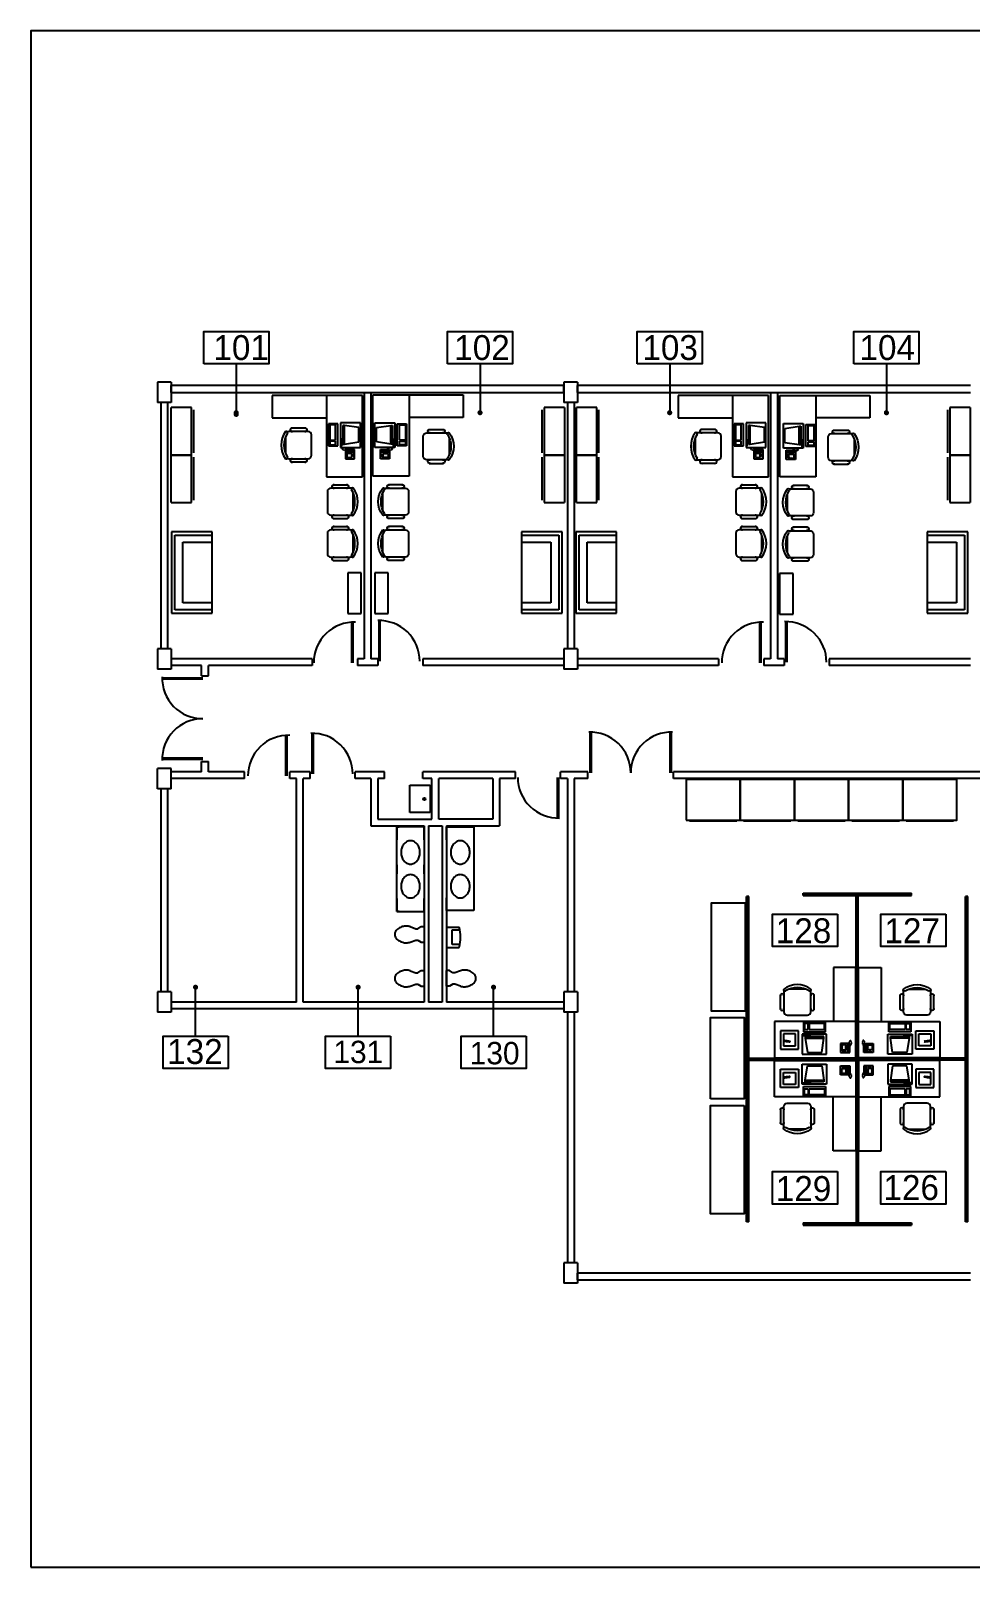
# Model space of a CAD drawing. Extents: x 346 to 2433, y 132 to 1493.
# Drawn here: x 346 to 1178, y 132 to 1493 of the extents above; entities that cross this region are included whole.
import ezdxf

# ---------------------------------------------------------------- set-up
doc = ezdxf.new("R2010")
doc.units = 0
doc.header["$MEASUREMENT"] = 0
doc.layers.get('0').update_dxf_attribs({"color": 1, "linetype": 'CONTINUOUS'})
for name, color, linetype in [('1-FURN', 7, 'CONTINUOUS'), ('1-PART', 5, 'CONTINUOUS'), ('1-WALL', 7, 'CONTINUOUS'), ('BORDER', 3, 'CONTINUOUS'), ('CHAIRS', 4, 'CONTINUOUS'), ('CPU', 6, 'CONTINUOUS'), ('DOOR', 1, 'CONTINUOUS'), ('FIXTURES', 4, 'CONTINUOUS'), ('FURNITURE', 3, 'CONTINUOUS')]:
    doc.layers.add(name, color=color, linetype=linetype)

# ---------------------------------------------------------------- blocks, each defined once
blk = doc.blocks.new('RECTANG')
for p, q in [((1, 1), (0, 1)), ((0, 1), (0, 0)), ((1, 0), (1, 1)), ((0, 0), (1, 0))]:
    blk.add_line(p, q)
blk = doc.blocks.new('IBMAT', base_point=(61, 306))
for p, q in [((75, 307), (75, 306)), ((81, 307), (75, 307)), ((81, 306), (81, 307))]:
    blk.add_line(p, q)
at = {"xscale": 21, "yscale": 17, "zscale": 21}
blk.add_blockref('RECTANG', (61, 306), dxfattribs=at)
blk = doc.blocks.new('KEYBOARD', base_point=(60, 294))
for p, xscale, yscale, zscale in [((60, 294), 19, 8, 19), ((61, 295), 13, 5, 13), ((75, 295), 3, 5, 3)]:
    blk.add_blockref('RECTANG', p, dxfattribs=dict(xscale=xscale, yscale=yscale, zscale=zscale))
blk = doc.blocks.new('FNCOMP')
for p, q in [((-6.635138, 16.23107), (-8.5, 3.5)), ((6.079706, 16.23107), (-6.635138, 16.23107)), ((8, 3.5), (6.079706, 16.23107)), ((-8.5, 3.5), (-8.5, 2.038161)), ((8, 3.5), (-8.5, 3.5)), ((-8.5, 2.038161), (8, 2.038161)), ((8, 2.038161), (8, 3.5))]:
    blk.add_line(p, q)
at = {"xscale": 1.033846, "yscale": 1.033846, "zscale": 1.033846}
for name, p in [('IBMAT', (-10.855385, 0)), ('KEYBOARD', (-10.047692, -10.5))]:
    blk.add_blockref(name, p, dxfattribs=at)
blk = doc.blocks.new('CHAIR7')
for p, q in [((5.125, 15.041986), (17.875, 15.041986)), ((0, 9), (0, -9)), ((20, 12), (3, 12)), ((23, -7.440115), (23, 7.440115)), ((3, -12), (20, -12)), ((5.125, -15), (17.875, -15))]:
    blk.add_line(p, q)
for centre, radius, start, end in [((5.5625, 13.541986), 1.5625, 73.739795, 286.260205), ((17.4375, 13.541986), 1.5625, 253.739795, 106.260205), ((3, 9), 3, 90, 180), ((20, 9), 3, 62.415559, 90), ((22.344677, 11.120498), 1.096801, 53.309935, 212.027413), ((4.823592, 0), 19.640192, 327.575753, 32.424247), ((7, 0), 20, 323.130102, 36.869898), ((3, -9), 3, 180, 270), ((5.5625, -13.5), 1.5625, 73.739795, 286.260205), ((17.4375, -13.5), 1.5625, 253.739795, 106.260205), ((20, -9), 3, 270, 297.584441), ((22.344677, -11.120498), 1.096801, 147.972587, 306.690065)]:
    blk.add_arc(centre, radius, start, end)
blk = doc.blocks.new('DIGITIZE')
for p, q in [((0, 16), (0, 0)), ((16, 16), (0, 16)), ((16, 0), (16, 16)), ((0, 0), (16, 0)), ((2.666667, 13.333333), (2.666667, 2.666667)), ((13.333333, 13.333333), (2.666667, 13.333333)), ((2.666667, 2.666667), (13.333333, 2.666667)), ((13.333333, 2.666667), (13.333333, 13.333333))]:
    blk.add_line(p, q)
for points in [[(9.161793, 9.256161, 2.5, 1.75, 0), (7.182818, 9.545396, 1.75, 1.75, 0)], [(12.625, 8.75, 2.5, 2.5, 0), (9.161793, 9.256161, 2.5, 2.5, 0)]]:
    blk.add_lwpolyline(points, format="xyseb")
blk.add_circle((7.924934, 9.436933), 0.5)
blk = doc.blocks.new('PNL48X60')
for p, q in [((48, 0), (0, 0)), ((0, -2), (0, 0)), ((48, -2), (48, 0)), ((48, -0.25), (0, -0.25)), ((48, -1.75), (0, -1.75)), ((48, -2), (0, -2))]:
    blk.add_line(p, q)
blk = doc.blocks.new('RMTAG')
blk.add_lwpolyline([(-48, -24), (-48, 24), (48, 24), (48, -24)], close=True)
blk.add_lwpolyline([(0, -24), (0, -96)])
blk.add_lwpolyline([(-1.894665, -96, 3.789328, 3.789328, 1), (1.894665, -96, 3.789328, 3.789328, 1)], format="xyseb", close=True)
blk = doc.blocks.new('RMTAG2')
blk.add_lwpolyline([(28.8, 14.4), (28.8, -14.4), (-28.8, -14.4), (-28.8, 14.4)], close=True)
blk = doc.blocks.new('DOOR')
at = {"layer": 'DOOR'}
for p, q in [((-36, 0), (-36, 36)), ((-34.875, 0), (-34.875, 35.929619)), ((34.875, 0), (34.875, 35.929619)), ((36, 0), (36, 36))]:
    blk.add_line(p, q, dxfattribs=at)
for centre, start, end in [((-36, 0), 0, 91.706985), ((36, 0), 88.293015, 180)]:
    blk.add_arc(centre, 36, start, end, dxfattribs=at)
blk = doc.blocks.new('DOOR2')
for p, q in [((-36, 0), (-36, 36)), ((-34.875, 0), (-34.875, 35.929619))]:
    blk.add_line(p, q)
blk.add_arc((-36, 0), 36, 0, 91.706985)
blk = doc.blocks.new('DOOR3')
at = {"layer": 'DOOR'}
for p, q in [((33.75, 0), (33.75, 36)), ((34.875, 0), (34.875, 35.929619))]:
    blk.add_line(p, q, dxfattribs=at)
blk.add_arc((36, 0), 36, 88.293015, 180, dxfattribs=at)
blk = doc.blocks.new('FNCASE4')
at = {"xscale": 36, "yscale": 12, "zscale": 36}
blk.add_blockref('RECTANG', (0, 0), dxfattribs=at)
blk = doc.blocks.new('TABLE2')
blk.add_3dface([(15, 0), (15, -96), (-15, -96), (-15, 0)])
blk = doc.blocks.new('FNPHONE')
for p, q in [((-9.102528, 0.223208), (-9.702528, 0.023208)), ((-8.902528, 0.623208), (-9.502528, 0.423208)), ((-8.702528, 1.023208), (-9.302528, 0.823208)), ((-8.502528, 1.423208), (-9.102528, 1.223208)), ((-8.302528, 1.823208), (-8.902528, 1.623208)), ((-7.14169, 0.561087), (-7.502528, -0.576792)), ((-7.287295, 6.539472), (-7.287295, 1.539472)), ((-6.287295, 6.539472), (-6.287295, 1.539472)), ((-3.872666, 4.847341), (-3.872666, 4.847341)), ((-3.872666, 3.909841), (-3.872666, 3.909841)), ((-3.872666, 2.972341), (-3.872666, 2.972341)), ((-3.872666, 2.034841), (-3.872666, 2.034841)), ((-2.935166, 4.847341), (-2.935166, 4.847341)), ((-2.935166, 3.909841), (-2.935166, 3.909841)), ((-2.935166, 2.972341), (-2.935166, 2.972341)), ((-2.935166, 2.034841), (-2.935166, 2.034841)), ((-1.997666, 4.847341), (-1.997666, 4.847341)), ((-1.997666, 3.909841), (-1.997666, 3.909841)), ((-1.997666, 2.972341), (-1.997666, 2.972341)), ((-1.997666, 2.034841), (-1.997666, 2.034841)), ((-9.302528, -0.176792), (-9.902528, -0.376792)), ((-9.302528, -0.576792), (-9.902528, -0.776792)), ((-9.302528, -0.976792), (-9.902528, -1.176792)), ((-9.302528, -1.376792), (-9.902528, -1.576792)), ((-9.102528, -1.776792), (-9.702528, -1.976792)), ((-8.902528, -2.176792), (-9.502528, -2.376792)), ((-8.431886, -2.461597), (-9.031886, -2.661597)), ((-7.902528, -1.976792), (-8.502528, -2.176792)), ((-7.702528, -1.576792), (-8.302528, -1.776792)), ((-7.502528, -1.176792), (-8.102528, -1.376792)), ((-7.302528, -0.776792), (-7.902528, -0.976792))]:
    blk.add_line(p, q)
for centre, start, end in [((-6.787295, 6.539472), 298.491464, 241.508536), ((-6.787295, 1.539472), 118.491464, 61.508536)]:
    blk.add_arc(centre, 1.048157, start, end)
for p, xscale, yscale, zscale in [((-8.205282, 0), 8.205282, 8.104073, 8.205282), ((-4.810166, 1.253591), 3.75, 4.375, 3.75), ((-4.028916, 6.722341), 2.03125, 0.46875, 2.03125)]:
    blk.add_blockref('RECTANG', p, dxfattribs=dict(xscale=xscale, yscale=yscale, zscale=zscale))
blk = doc.blocks.new('DESK3')
for p, q in [((72, 0), (0, 0)), ((0, 0), (0, -80)), ((72, -32), (72, 0)), ((0, -32), (72, -32)), ((20, -80), (20, -32)), ((0, -80), (20, -80))]:
    blk.add_line(p, q)
blk = doc.blocks.new('FLATFILE')
blk.add_line((3, -0.5), (45, -0.5))
blk.add_3dface([(0, 0), (48, 0), (48, 36), (0, 36)])
blk = doc.blocks.new('TABLE1')
at = {"layer": 'FURNITURE'}
blk.add_3dface([(0, 30), (72, 30), (72, 0), (0, 0)], dxfattribs=at)
blk = doc.blocks.new('SOFA2')
for p, q in [((-36, 0), (-36, -36)), ((36, 0), (-36, 0)), ((36, -36), (36, 0)), ((-33, -36), (-33, -3)), ((-33, -3), (33, -3)), ((-27, -36), (-27, -10)), ((-27, -10), (27, -10)), ((27, -10), (27, -36)), ((33, -3), (33, -36)), ((-36, -36), (36, -36))]:
    blk.add_line(p, q)
blk = doc.blocks.new('FC42X18D')
for p, q in [((-21, 0), (-21, -18)), ((-21, 0), (21, 0)), ((21, -18), (21, 0)), ((-21, -18), (21, -18)), ((-19, -20), (19, -20))]:
    blk.add_line(p, q)
blk = doc.blocks.new('FNCASE3')
at = {"xscale": 36, "yscale": 12, "zscale": 36}
blk.add_blockref('RECTANG', (0, 0), dxfattribs=at)

msp = doc.modelspace()

# ---------------------------------------------------------------- linework, layer by layer
for points in [[(526.863201, 1152.96, 2.273597, 2.273597, 1), (529.136799, 1152.96, 2.273597, 2.273597, 1)], [(757.136799, 645.6, 2.273597, 2.273597, 1), (754.863201, 645.6, 2.273597, 2.273597, 1)]]:
    msp.add_lwpolyline(points, format="xyseb", close=True)
msp.add_lwpolyline([(756, 602.4), (756, 645.6)])
msp.add_lwpolyline([(784.8, 602.4), (784.8, 573.6), (727.2, 573.6), (727.2, 602.4)], close=True)
at = {"layer": '1-WALL'}
for p, q in [((458.384423, 1181.418448), (458.384423, 1163.418448)), ((470.384423, 1181.418448), (458.384423, 1181.418448)), ((470.384423, 1181.418448), (470.384423, 1163.418448)), ((470.384423, 1172.418448), (470.384423, 1178.418448)), ((818.384423, 1178.418448), (470.384423, 1178.418448)), ((470.384423, 1172.418448), (818.384423, 1172.418448)), ((641.384423, 1172.418448), (641.384423, 936.418448)), ((647.384423, 1172.418448), (647.384423, 936.418448)), ((830.384423, 1181.418448), (818.384423, 1181.418448)), ((818.384423, 1181.418448), (818.384423, 1163.418448)), ((818.384423, 1172.418448), (818.384423, 1178.418448)), ((830.384423, 1181.418448), (830.384423, 1163.418448)), ((830.384423, 1172.418448), (830.384423, 1178.418448)), ((1178.384423, 1178.418448), (830.384423, 1178.418448)), ((830.384423, 1172.418448), (1178.384423, 1172.418448)), ((1001.384423, 1172.418448), (1001.384423, 936.418448)), ((1007.384423, 1172.418448), (1007.384423, 936.418448)), ((470.384423, 1163.418448), (458.384423, 1163.418448)), ((461.384423, 945.418448), (461.384423, 1163.418448)), ((467.384423, 945.418448), (467.384423, 1163.418448)), ((830.384423, 1163.418448), (818.384423, 1163.418448)), ((821.384423, 1163.418448), (821.384423, 945.418448)), ((827.384423, 1163.418448), (827.384423, 945.418448)), ((470.384423, 945.418448), (458.384423, 945.418448)), ((458.384423, 945.418448), (458.384423, 927.418448)), ((470.384423, 945.418448), (470.384423, 927.418448)), ((818.384423, 945.418448), (818.384423, 927.418448)), ((830.384423, 945.418448), (818.384423, 945.418448)), ((830.384423, 945.418448), (830.384423, 927.418448)), ((470.384423, 927.418448), (458.384423, 927.418448)), ((595.384423, 936.418448), (470.384423, 936.418448)), ((497.384423, 930.418448), (470.384423, 930.418448)), ((497.384423, 921.418448), (497.384423, 930.418448)), ((503.384423, 921.418448), (503.384423, 930.418448)), ((595.384423, 930.418448), (503.384423, 930.418448)), ((595.384423, 936.418448), (595.384423, 930.418448)), ((635.384423, 936.418448), (635.384423, 930.418448)), ((641.384423, 936.418448), (635.384423, 936.418448)), ((653.384423, 930.418448), (635.384423, 930.418448)), ((653.384423, 936.418448), (647.384423, 936.418448)), ((653.384423, 936.418448), (653.384423, 930.418448)), ((818.384423, 936.418448), (693.384423, 936.418448)), ((693.384423, 936.418448), (693.384423, 930.418448)), ((818.384423, 930.418448), (693.384423, 930.418448)), ((818.384423, 936.418448), (818.384423, 930.418448)), ((830.384423, 927.418448), (818.384423, 927.418448)), ((830.384423, 936.418448), (830.384423, 930.418448)), ((955.384423, 936.418448), (830.384423, 936.418448)), ((955.384423, 930.418448), (830.384423, 930.418448)), ((955.384423, 936.418448), (955.384423, 930.418448)), ((995.384423, 936.418448), (995.384423, 930.418448)), ((1001.384423, 936.418448), (995.384423, 936.418448)), ((1013.384423, 930.418448), (995.384423, 930.418448)), ((1013.384423, 936.418448), (1007.384423, 936.418448)), ((1013.384423, 936.418448), (1013.384423, 930.418448)), ((1178.384423, 936.418448), (1053.384423, 936.418448)), ((1053.384423, 936.418448), (1053.384423, 930.418448)), ((1178.384423, 930.418448), (1053.384423, 930.418448)), ((497.384423, 921.418448), (503.384423, 921.418448)), ((497.384423, 845.418448), (503.384423, 845.418448)), ((497.384423, 836.418448), (497.384423, 845.418448)), ((503.384423, 836.418448), (503.384423, 845.418448)), ((458.384423, 821.418448), (458.384423, 839.418448)), ((470.384423, 839.418448), (458.384423, 839.418448)), ((470.384423, 821.418448), (470.384423, 839.418448)), ((497.384423, 836.418448), (470.384423, 836.418448)), ((535.384423, 830.418448), (470.384423, 830.418448)), ((535.384423, 836.418448), (503.384423, 836.418448)), ((535.384423, 830.418448), (535.384423, 836.418448)), ((575.384423, 830.418448), (575.384423, 836.418448)), ((593.384423, 836.418448), (575.384423, 836.418448)), ((581.384423, 830.418448), (575.384423, 830.418448)), ((581.384423, 632.418448), (581.384423, 830.418448)), ((593.384423, 830.418448), (587.384423, 830.418448)), ((587.384423, 632.418448), (587.384423, 830.418448)), ((593.384423, 830.418448), (593.384423, 836.418448)), ((659.384423, 836.418448), (633.384423, 836.418448)), ((633.384423, 830.418448), (633.384423, 836.418448)), ((647.384423, 830.418448), (633.384423, 830.418448)), ((647.384423, 830.418448), (647.384423, 788.418448)), ((659.384423, 830.418448), (653.384423, 830.418448)), ((653.384423, 830.418448), (653.384423, 794.418448)), ((659.384423, 830.418448), (659.384423, 836.418448)), ((693.384423, 830.418448), (693.384423, 836.418448)), ((775.384423, 836.418448), (693.384423, 836.418448)), ((701.384423, 830.418448), (693.384423, 830.418448)), ((701.384423, 794.418448), (701.384423, 830.418448)), ((707.384423, 794.418448), (707.384423, 830.418448)), ((755.384423, 830.418448), (707.384423, 830.418448)), ((755.384423, 830.418448), (755.384423, 794.418448)), ((775.384423, 830.418448), (761.384423, 830.418448)), ((761.384423, 830.418448), (761.384423, 788.418448)), ((775.384423, 830.418448), (775.384423, 836.418448)), ((839.384423, 836.418448), (815.384423, 836.418448)), ((815.384423, 830.418448), (815.384423, 836.418448)), ((821.384423, 830.418448), (815.384423, 830.418448)), ((821.384423, 830.418448), (821.384423, 641.418448)), ((839.384423, 830.418448), (827.384423, 830.418448)), ((827.384423, 830.418448), (827.384423, 641.418448)), ((839.384423, 830.418448), (839.384423, 836.418448)), ((915.384423, 830.418448), (915.384423, 836.418448)), ((1451.384423, 836.418448), (915.384423, 836.418448)), ((1445.384423, 830.418448), (915.384423, 830.418448)), ((470.384423, 821.418448), (458.384423, 821.418448)), ((461.384423, 641.418448), (461.384423, 821.418448)), ((467.384423, 641.418448), (467.384423, 821.418448)), ((653.384423, 794.418448), (701.384423, 794.418448)), ((755.384423, 794.418448), (707.384423, 794.418448)), ((647.384423, 788.418448), (694.384423, 788.418448)), ((694.384423, 788.418448), (694.384423, 632.418448)), ((698.384423, 788.418448), (698.384423, 632.418448)), ((698.384423, 788.418448), (710.384423, 788.418448)), ((710.384423, 788.418448), (710.384423, 632.418448)), ((714.384423, 788.418448), (714.384423, 632.418448)), ((714.384423, 788.418448), (761.384423, 788.418448)), ((458.384423, 641.418448), (458.384423, 623.418448)), ((470.384423, 641.418448), (458.384423, 641.418448)), ((470.384423, 641.418448), (470.384423, 623.418448)), ((830.384423, 641.418448), (818.384423, 641.418448)), ((818.384423, 641.418448), (818.384423, 623.418448)), ((830.384423, 641.418448), (830.384423, 623.418448)), ((581.384423, 632.418448), (470.384423, 632.418448)), ((818.384423, 626.418448), (470.384423, 626.418448)), ((694.384423, 632.418448), (587.384423, 632.418448)), ((710.384423, 632.418448), (698.384423, 632.418448)), ((818.384423, 632.418448), (714.384423, 632.418448)), ((470.384423, 623.418448), (458.384423, 623.418448)), ((830.384423, 623.418448), (818.384423, 623.418448)), ((821.384423, 623.418448), (821.384423, 401.418448)), ((827.384423, 623.418448), (827.384423, 401.418448)), ((818.384423, 401.418448), (818.384423, 383.418448)), ((830.384423, 401.418448), (818.384423, 401.418448)), ((830.384423, 401.418448), (830.384423, 383.418448)), ((830.384423, 383.418448), (818.384423, 383.418448)), ((830.384423, 386.418448), (830.384423, 392.418448)), ((1178.384423, 392.418448), (830.384423, 392.418448)), ((830.384423, 386.418448), (1178.384423, 386.418448))]:
    msp.add_line(p, q, dxfattribs=at)
at = {"layer": 'BORDER'}
msp.add_3dface([(345.950696, 131.90734), (2432.510696, 131.90734), (2432.510696, 1492.70734), (345.950696, 1492.70734)], dxfattribs=at)
at = {"layer": 'DOOR'}
for p, q in [((498.384423, 919.418448), (462.384423, 919.418448)), ((498.384423, 918.293448), (462.454804, 918.293448)), ((498.384423, 847.418448), (462.384423, 847.418448)), ((498.384423, 848.543448), (462.454804, 848.543448)), ((812.259423, 831.418448), (812.259423, 795.48883)), ((813.384423, 831.418448), (813.384423, 795.418448))]:
    msp.add_line(p, q, dxfattribs=at)
for centre, start, end in [((498.384423, 919.418448), 178.293015, 270), ((498.384423, 847.418448), 90, 181.706985), ((813.384423, 831.418448), 180, 271.706985)]:
    msp.add_arc(centre, 36, start, end, dxfattribs=at)
at = {"layer": 'FIXTURES'}
for p, q in [((681.716596, 824.418448), (699.716596, 824.418448)), ((681.716596, 800.418448), (681.716596, 824.418448)), ((699.716596, 824.418448), (699.716596, 800.418448)), ((699.716596, 800.418448), (681.716596, 800.418448)), ((682.065948, 699.259887), (687.197668, 697.459618)), ((687.197668, 697.459618), (688.794724, 697.459618)), ((688.794724, 697.459618), (691.884423, 699.418448)), ((691.884423, 699.418448), (694.384423, 699.418448)), ((694.384423, 699.418448), (694.384423, 685.418448)), ((714.384423, 698.918448), (725.384423, 698.918448)), ((714.384423, 698.918448), (714.384423, 680.918448)), ((719.384423, 696.418448), (725.384423, 696.418448)), ((719.384423, 683.418448), (719.384423, 696.418448)), ((682.065948, 685.577009), (687.197668, 687.377278)), ((687.197668, 687.377278), (688.794724, 687.377278)), ((688.794724, 687.377278), (691.884423, 685.418448)), ((691.884423, 685.418448), (694.384423, 685.418448)), ((714.384423, 680.918448), (725.384423, 680.918448)), ((725.384423, 683.418448), (719.384423, 683.418448)), ((682.065948, 660.259887), (687.197668, 658.459618)), ((687.197668, 658.459618), (688.794724, 658.459618)), ((688.794724, 658.459618), (691.884423, 660.418448)), ((691.884423, 660.418448), (694.384423, 660.418448)), ((694.384423, 660.418448), (694.384423, 646.418448)), ((714.384423, 646.418448), (714.384423, 660.418448)), ((716.884423, 660.418448), (714.384423, 660.418448)), ((719.974121, 658.459618), (716.884423, 660.418448)), ((721.571178, 658.459618), (719.974121, 658.459618)), ((726.702898, 660.259887), (721.571178, 658.459618)), ((682.065948, 646.577009), (687.197668, 648.377278)), ((687.197668, 648.377278), (688.794724, 648.377278)), ((688.794724, 648.377278), (691.884423, 646.418448)), ((691.884423, 646.418448), (694.384423, 646.418448)), ((716.884423, 646.418448), (714.384423, 646.418448)), ((719.974121, 648.377278), (716.884423, 646.418448)), ((721.571178, 648.377278), (719.974121, 648.377278)), ((726.702898, 646.577009), (721.571178, 648.377278))]:
    msp.add_line(p, q, dxfattribs=at)
msp.add_circle((694.716596, 812.418448), 1, dxfattribs=at)
for centre, radius, start, end in [((686.671037, 765.004671, 32), 12.682089, 161.400156, 180), ((686.671037, 765.004671, 32), 12.682089, 180, 198.599844), ((684.571672, 765.711179, 32), 10.46703, 140.907339, 161.400156), ((683.236446, 766.796004, 32), 8.746659, 117.013537, 140.907339), ((682.384423, 768.467217, 32), 6.870787, 90, 117.013537), ((682.384423, 768.467217, 32), 6.870787, 62.986463, 90), ((681.5324, 766.796004, 32), 8.746659, 39.092661, 62.986463), ((680.197173, 765.711179, 32), 10.46703, 18.599844, 39.092661), ((678.097808, 765.004671, 32), 12.682089, 0, 18.599844), ((678.097808, 765.004671, 32), 12.682089, 341.400156, 0), ((730.786889, 765.004671, 32), 12.682089, 161.400156, 180), ((730.786889, 765.004671, 32), 12.682089, 180, 198.599844), ((728.687524, 765.711179, 32), 10.46703, 140.907339, 161.400156), ((727.352297, 766.796004, 32), 8.746659, 117.013537, 140.907339), ((726.500275, 768.467217, 32), 6.870787, 90, 117.013537), ((726.500275, 768.467217, 32), 6.870787, 62.986463, 90), ((725.648252, 766.796004, 32), 8.746659, 39.092661, 62.986463), ((724.313025, 765.711179, 32), 10.46703, 18.599844, 39.092661), ((722.21366, 765.004671, 32), 12.682089, 0, 18.599844), ((722.21366, 765.004671, 32), 12.682089, 341.400156, 0), ((684.571672, 764.298163, 32), 10.46703, 198.599844, 219.092661), ((683.236446, 763.213338, 32), 8.746659, 219.092661, 242.986463), ((682.384423, 761.542125, 32), 6.870787, 242.986463, 270), ((682.384423, 761.542125, 32), 6.870787, 270, 297.013537), ((681.5324, 763.213338, 32), 8.746659, 297.013537, 320.907339), ((680.197173, 764.298163, 32), 10.46703, 320.907339, 341.400156), ((728.687524, 764.298163, 32), 10.46703, 198.599844, 219.092661), ((727.352297, 763.213338, 32), 8.746659, 219.092661, 242.986463), ((726.500275, 761.542125, 32), 6.870787, 242.986463, 270), ((726.500275, 761.542125, 32), 6.870787, 270, 297.013537), ((725.648252, 763.213338, 32), 8.746659, 297.013537, 320.907339), ((724.313025, 764.298163, 32), 10.46703, 320.907339, 341.400156), ((686.671037, 735.004671, 32), 12.682089, 161.400156, 180), ((686.671037, 735.004671, 32), 12.682089, 180, 198.599844), ((684.571672, 735.711179, 32), 10.46703, 140.907339, 161.400156), ((683.236446, 736.796004, 32), 8.746659, 117.013537, 140.907339), ((682.384423, 738.467217, 32), 6.870787, 90, 117.013537), ((682.384423, 738.467217, 32), 6.870787, 62.986463, 90), ((681.5324, 736.796004, 32), 8.746659, 39.092661, 62.986463), ((680.197173, 735.711179, 32), 10.46703, 18.599844, 39.092661), ((678.097808, 735.004671, 32), 12.682089, 0, 18.599844), ((678.097808, 735.004671, 32), 12.682089, 341.400156, 0), ((730.786889, 735.004671, 32), 12.682089, 161.400156, 180), ((730.786889, 735.004671, 32), 12.682089, 180, 198.599844), ((728.687524, 735.711179, 32), 10.46703, 140.907339, 161.400156), ((727.352297, 736.796004, 32), 8.746659, 117.013537, 140.907339), ((726.500275, 738.467217, 32), 6.870787, 90, 117.013537), ((726.500275, 738.467217, 32), 6.870787, 62.986463, 90), ((725.648252, 736.796004, 32), 8.746659, 39.092661, 62.986463), ((724.313025, 735.711179, 32), 10.46703, 18.599844, 39.092661), ((722.21366, 735.004671, 32), 12.682089, 0, 18.599844), ((722.21366, 735.004671, 32), 12.682089, 341.400156, 0), ((684.571672, 734.298163, 32), 10.46703, 198.599844, 219.092661), ((683.236446, 733.213338, 32), 8.746659, 219.092661, 242.986463), ((682.384423, 731.542125, 32), 6.870787, 242.986463, 270), ((682.384423, 731.542125, 32), 6.870787, 270, 297.013537), ((681.5324, 733.213338, 32), 8.746659, 297.013537, 320.907339), ((680.197173, 734.298163, 32), 10.46703, 320.907339, 341.400156), ((728.687524, 734.298163, 32), 10.46703, 198.599844, 219.092661), ((727.352297, 733.213338, 32), 8.746659, 219.092661, 242.986463), ((726.500275, 731.542125, 32), 6.870787, 242.986463, 270), ((726.500275, 731.542125, 32), 6.870787, 270, 297.013537), ((725.648252, 733.213338, 32), 8.746659, 297.013537, 320.907339), ((724.313025, 734.298163, 32), 10.46703, 320.907339, 341.400156), ((674.315584, 692.418448), 5.931245, 153.298811, 180), ((678.146075, 688.435917), 11.293114, 124.635943, 143.938922), ((678.681632, 686.504756), 13.202778, 104.962621, 121.783816), ((678.669385, 689.302709), 10.520553, 90, 108.835384), ((678.669385, 689.302709), 10.520553, 71.164616, 90), ((695.384423, 689.918448), 31.32092, 343.300756, 16.699244), ((674.315584, 692.418448), 5.931245, 180, 206.701189), ((678.146075, 696.400979), 11.293114, 216.061078, 235.364057), ((679.225906, 698.945865), 14.01184, 237.646167, 254.755261), ((678.13953, 693.043042), 8.046871, 251.164616, 273.775437), ((678.669385, 695.534187), 10.520553, 270, 288.835384), ((674.315584, 653.418448), 5.931245, 153.298811, 180), ((674.315584, 653.418448), 5.931245, 180, 206.701189), ((678.146075, 649.435917), 11.293114, 124.635943, 143.938922), ((678.681632, 647.504756), 13.202778, 104.962621, 121.783816), ((678.669385, 650.302709), 10.520553, 90, 108.835384), ((678.669385, 650.302709), 10.520553, 71.164616, 90), ((730.099461, 650.302709), 10.520553, 90, 108.835384), ((730.629316, 652.793855), 8.046871, 71.164616, 93.775437), ((729.54294, 646.891032), 14.01184, 57.646167, 74.755261), ((730.62277, 649.435917), 11.293114, 36.061078, 55.364057), ((734.453261, 653.418448), 5.931245, 0, 26.701189), ((734.453261, 653.418448), 5.931245, 333.298811, 0), ((678.146075, 657.400979), 11.293114, 216.061078, 235.364057), ((679.225906, 659.945865), 14.01184, 237.646167, 254.755261), ((678.13953, 654.043042), 8.046871, 251.164616, 273.775437), ((678.669385, 656.534187), 10.520553, 270, 288.835384), ((730.099461, 656.534187), 10.520553, 251.164616, 270), ((730.099461, 656.534187), 10.520553, 270, 288.835384), ((730.087214, 659.33214), 13.202778, 284.962621, 301.783816), ((730.62277, 657.400979), 11.293114, 304.635943, 323.938922)]:
    msp.add_arc(centre, radius, start, end, dxfattribs=at)
for points, invisible_edges in [([(694.384423, 787.539949, 32), (670.384423, 787.539949, 32), (670.384423, 776.039949, 32), (694.384423, 776.039949, 32)], 4), ([(670.384423, 787.539949, 32), (672.384423, 787.539949, 32), (672.384423, 712.539949, 32), (670.384423, 712.539949, 32)], 2), ([(714.384423, 787.539949, 32), (738.384423, 787.539949, 32), (738.384423, 724.918448, 32), (714.384423, 776.039949, 32)], 4), ([(694.384423, 754.039949, 32), (670.384423, 754.039949, 32), (670.384423, 746.039949, 32), (694.384423, 746.039949, 32)], 5), ([(694.384423, 724.039949, 32), (670.384423, 724.039949, 32), (670.384423, 712.539949, 32), (694.384423, 712.539949, 32)], 1), ([(714.384423, 724.918448, 32), (738.384423, 724.918448, 32), (738.384423, 713.418448, 32), (714.384423, 713.418448, 32)], 1)]:
    msp.add_3dface(points, dxfattribs=dict(at, invisible_edges=invisible_edges))

# ---------------------------------------------------------------- block references
at = {"xscale": 0.6, "yscale": 0.6, "zscale": 0.6}
for p in [(528, 1212), (744, 1212), (912, 1212), (1104, 1212)]:
    msp.add_blockref('RMTAG', p, dxfattribs=at)
for p in [(1032, 696), (1128, 696), (1032, 468), (1128, 468)]:
    msp.add_blockref('RMTAG2', p)
at = {"xscale": 0.6, "yscale": 0.6, "zscale": 0.6, "rotation": 180}
for p in [(492, 588), (636, 588)]:
    msp.add_blockref('RMTAG', p, dxfattribs=at)
at = {"layer": '1-PART', "color": 2, "xscale": -1}
for p, rotation in [((980.122379, 725.896667), 90), ((1077.122379, 726.896667), 90), ((1174.122379, 725.896667), 90), ((980.122379, 677.896667), 90), ((1077.122379, 678.896667), 90), ((1174.122379, 677.896667), 90), ((980.122379, 629.896667), 90), ((1077.122379, 630.896667), 90), ((1174.122379, 629.896667), 90), ((980.122379, 581.896667), 90), ((1126.122379, 580.896667), 180), ((1174.122379, 581.896667), 90), ((980.122379, 533.896667), 90), ((1174.122379, 533.896667), 90), ((980.122379, 485.896667), 90), ((1174.122379, 485.896667), 90)]:
    msp.add_blockref('PNL48X60', p, dxfattribs=dict(at, rotation=rotation))
for p in [(1078.122379, 728.896667), (1126.122379, 728.896667), (1078.122379, 582.896667), (1126.122379, 582.896667)]:
    msp.add_blockref('PNL48X60', p, dxfattribs=at)
at = {"layer": '1-PART', "color": 2}
for p, rotation in [((1030.122379, 580.896667), 180), ((1077.122379, 532.896667), 90), ((1077.122379, 484.896667), 90), ((1077.122379, 436.896667), 90), ((1078.122379, 434.896667), 180), ((1126.122379, 434.896667), 180)]:
    msp.add_blockref('PNL48X60', p, dxfattribs=dict(at, rotation=rotation))
at = {"layer": 'CHAIRS', "rotation": 180}
for p in [(594.766514, 1125.695371), (957.667517, 1124.602293)]:
    msp.add_blockref('CHAIR7', p, dxfattribs=at)
at = {"layer": 'CHAIRS', "xscale": -1, "rotation": 180}
for p in [(693.745067, 1124.602293), (1052.335343, 1123.943418)]:
    msp.add_blockref('CHAIR7', p, dxfattribs=at)
at = {"layer": 'CHAIRS'}
for p in [(608.741588, 1075.602293), (970.667517, 1075.602293), (608.741588, 1038.602293), (970.667517, 1038.602293)]:
    msp.add_blockref('CHAIR7', p, dxfattribs=at)
at = {"layer": 'CHAIRS', "xscale": -1}
for p in [(680.745067, 1075.602293), (1039.335343, 1074.943418), (680.745067, 1038.602293), (1039.335343, 1037.943418)]:
    msp.add_blockref('CHAIR7', p, dxfattribs=at)
at = {"layer": 'CHAIRS', "color": 2}
for p, rotation in [((1025.122379, 620.896667), 90), ((1131.122379, 542.896667), 270)]:
    msp.add_blockref('CHAIR7', p, dxfattribs=dict(at, rotation=rotation))
at = {"layer": 'CHAIRS', "color": 2, "xscale": -1}
for p, rotation in [((1131.122379, 620.896667), 270), ((1025.122379, 542.896667), 90)]:
    msp.add_blockref('CHAIR7', p, dxfattribs=dict(at, rotation=rotation))
at = {"layer": 'CPU'}
for name, p, rotation in [('FNCOMP', (620.396865, 1134.602293), 270), ('FNCOMP', (979.667517, 1134.602293), 270), ('FNCOMP', (1040.122379, 603.896667), 180), ('DIGITIZE', (1026.122379, 606.896667), 180)]:
    msp.add_blockref(name, p, dxfattribs=dict(at, rotation=rotation))
at = {"layer": 'CPU', "xscale": -1}
for name, p, rotation in [('FNCOMP', (668.420866, 1134.602293), 90), ('FNCOMP', (1030.335343, 1133.943418), 90), ('FNCOMP', (1116.122379, 603.896667), 180), ('DIGITIZE', (1130.122379, 606.896667), 180)]:
    msp.add_blockref(name, p, dxfattribs=dict(at, rotation=rotation))
for name, p in [('DIGITIZE', (1026.122379, 556.896667)), ('FNCOMP', (1040.122379, 559.896667))]:
    msp.add_blockref(name, p, dxfattribs=at)
at = {"layer": 'CPU'}
for name, p in [('FNCOMP', (1116.122379, 559.896667)), ('DIGITIZE', (1130.122379, 556.896667))]:
    msp.add_blockref(name, p, dxfattribs=at)
at = {"layer": 'DOOR'}
for name, p in [('DOOR3', (596.682539, 932.951144)), ('DOOR2', (690.524235, 934.376174)), ('DOOR3', (958.086126, 932.923486)), ('DOOR2', (1050.930729, 933.41722)), ('DOOR', (877.480138, 835.507975)), ('DOOR3', (538.31148, 832.76769)), ('DOOR2', (631.206782, 834.54902))]:
    msp.add_blockref(name, p, dxfattribs=at)
at = {"layer": 'FURNITURE'}
for name, p, rotation in [('FC42X18D', (470.409414, 1137.896667), 90), ('DESK3', (639.875175, 1169.734241), 270), ('FC42X18D', (818.741588, 1137.896667), 270), ('FC42X18D', (829.335343, 1137.896667), 90), ('DESK3', (999.638345, 1169.734241), 270), ('FC42X18D', (1178.241588, 1137.896667), 270), ('FC42X18D', (470.409414, 1095.896667), 90), ('FNPHONE', (624.741588, 1113.602293, 30), 270), ('FC42X18D', (818.741588, 1095.896667), 270), ('FC42X18D', (829.335343, 1095.896667), 90), ('FNPHONE', (986.667517, 1113.602293), 270), ('FC42X18D', (1178.241588, 1095.896667), 270), ('SOFA2', (470.741588, 1012.896667), 90), ('SOFA2', (816.741588, 1012.896667), 270), ('SOFA2', (828.909414, 1012.896667), 90), ('SOFA2', (1176.241588, 1012.896667), 270), ('FNCASE3', (626.741588, 1012.602293), 270), ('FNCASE3', (650.745067, 1012.602293), 270), ('FNCASE4', (1021.335343, 975.943418), 90), ('DESK3', (1076.998615, 583.170642), 180), ('TABLE1', (978.122379, 546.896667), 90), ('FNPHONE', (1063.390303, 595.83844), 180)]:
    msp.add_blockref(name, p, dxfattribs=dict(at, rotation=rotation))
at = {"layer": 'FURNITURE', "xscale": -1}
for name, p, rotation in [('DESK3', (649.122932, 1170.275788), 90), ('DESK3', (1009.465605, 1169.734241), 90), ('FNPHONE', (663.911124, 1113.602293, 30), 90), ('FNPHONE', (1023.335343, 1112.943418), 90), ('DESK3', (1079.285902, 583.170642), 180), ('FNPHONE', (1092.327661, 595.83844), 180)]:
    msp.add_blockref(name, p, dxfattribs=dict(at, rotation=rotation))
at = {"layer": 'FURNITURE'}
for name, p in [('FLATFILE', (926.486964, 793.469105)), ('FLATFILE', (974.486964, 793.469105)), ('FLATFILE', (1022.486964, 793.469105)), ('FLATFILE', (1070.486964, 793.469105)), ('FLATFILE', (1118.486964, 793.469105)), ('TABLE2', (963.959843, 720.394227)), ('DESK3', (1079.249604, 580.679368)), ('FNPHONE', (1092.327661, 567.896667)), ('TABLE2', (963.122379, 540.896667))]:
    msp.add_blockref(name, p, dxfattribs=at)
at = {"layer": 'FURNITURE', "xscale": -1}
for name, p in [('DESK3', (1076.965443, 580.679368)), ('FNPHONE', (1063.390303, 567.896667))]:
    msp.add_blockref(name, p, dxfattribs=at)

# ---------------------------------------------------------------- texts
at = {"layer": '1-FURN'}
for s, height, p in [('101', 22.035701, (507.77733, 1201.092123)), ('102', 22.035701, (721.15803, 1201.092123)), ('103', 22.035701, (887.83959, 1201.092123)), ('104', 22.035701, (1080.195569, 1201.092123)), ('128', 22.035701, (1006.015138, 684.615195)), ('127', 22.035701, (1102.258194, 684.615195)), ('132', 22.035701, (466.831052, 577.649455)), ('131', 19.832131, (614.02563, 578.364707)), ('130', 19.832131, (734.79411, 577.320295)), ('129', 22.035701, (1006.015138, 456.314464)), ('126', 22.035701, (1101.40365, 457.165466))]:
    msp.add_text(s, height=height, dxfattribs=at).set_placement(p)

doc.saveas('drawing.dxf')
